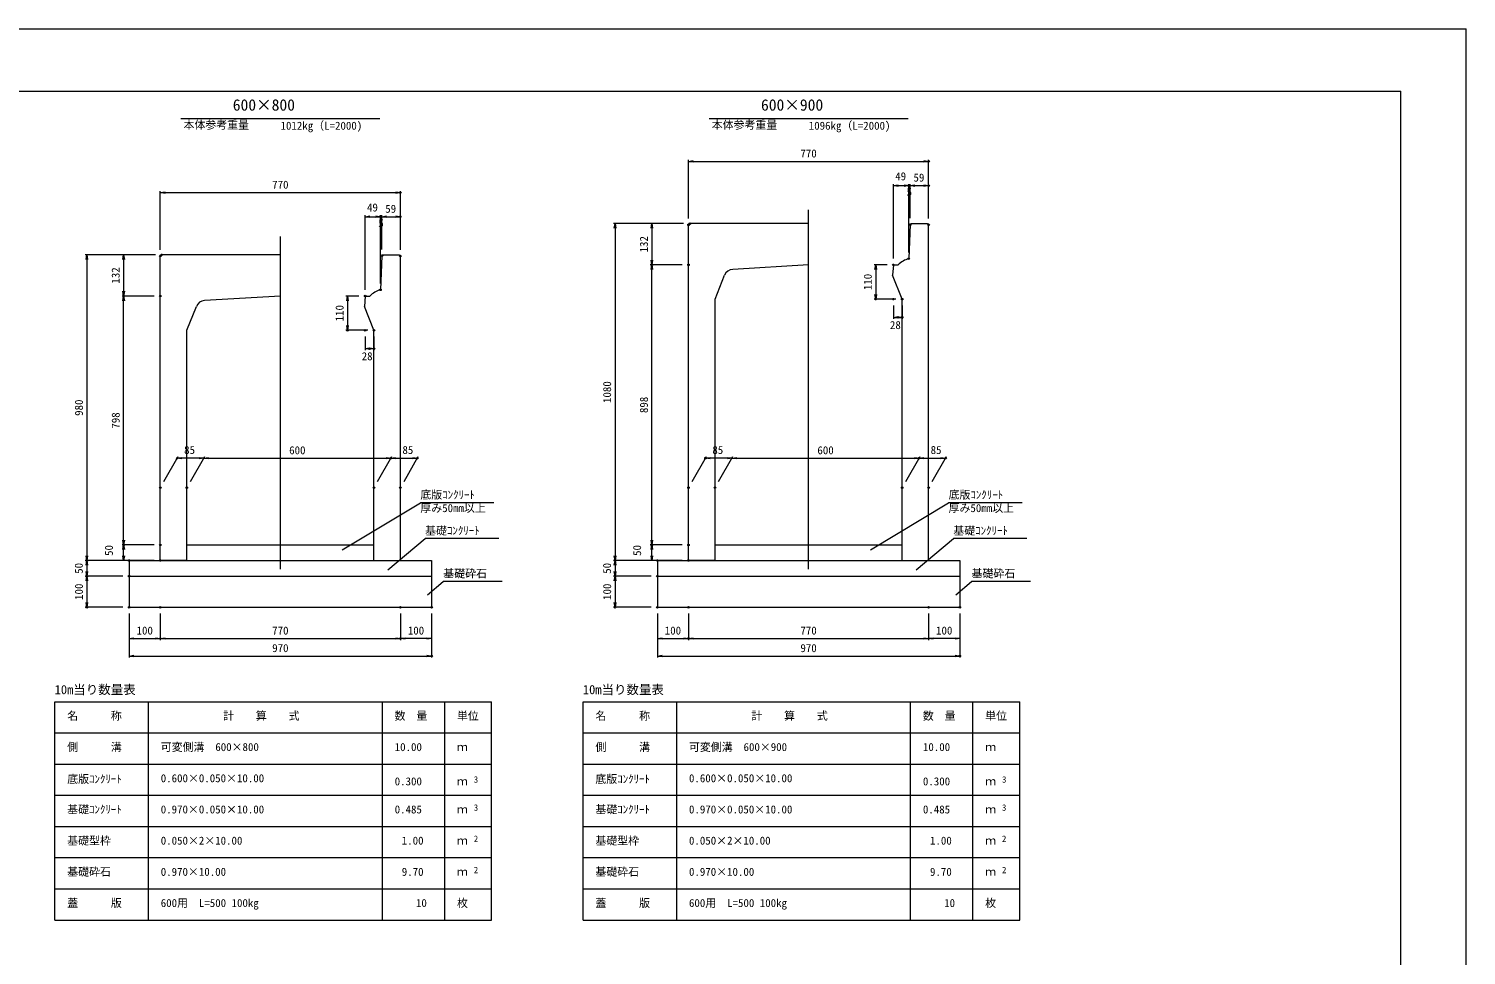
# Model space of a CAD drawing. Units: millimetres, scale not verified, with parts at other scales. Extents: x 0 to 84100, y 0 to 59400.
# Drawn here: x 37998 to 84100, y 29700 to 59400 of the extents above; entities that cross this region are included whole.
import ezdxf
from ezdxf.enums import TextEntityAlignment as Align

# ---------------------------------------------------------------- set-up
doc = ezdxf.new("R2010")
doc.units = ezdxf.units.MM
doc.header["$LTSCALE"] = 100
doc.header["$PDMODE"] = 32
doc.header["$PDSIZE"] = 50
for name, color, linetype, lineweight in [('D-STR-DIM', 7, 'Continuous', 18), ('D-STR-DIM（寸法）', 7, 'Continuous', 18), ('D-STR-HTXT（旗揚げ）', 4, 'Continuous', 18), ('D-STR-STRn（構造物）', 7, 'Continuous', 18), ('D-TTL(外枠）', 2, 'Continuous', 18), ('DEFPOINTS_2', 8, 'Continuous', 18), ('作図レイヤ', 1, 'Continuous', 18)]:
    doc.layers.add(name, color=color, linetype=linetype, lineweight=lineweight)
doc.layers.add('D-STR-TXT（文字）', color=7, linetype='Continuous')
doc.styles.add('ＭＳ ゴシック', font='')
doc.styles.get('ＭＳ ゴシック').set_extended_font_data('MS Gothic')

# ---------------------------------------------------------------- blocks, each defined once
blk = doc.blocks.new('-000-open_arrow')
at = {"color": 7, "linetype": 'Continuous', "lineweight": 9}
for p, q in [((-7.5, 1.25), (0, 0)), ((0, 0), (-7.5, -1.25))]:
    blk.add_line(p, q, dxfattribs=at)
at = {"color": 7, "linetype": 'Continuous', "lineweight": 18}
blk.add_line((0, 0), (-1, 0), dxfattribs=at)

msp = doc.modelspace()

# ---------------------------------------------------------------- linework, layer by layer
at = {"layer": 'D-STR-DIM'}
for p, q in [((41217.8, 40653), (41217.8, 39803)), ((41217.8, 40653), (41217.8, 39240.8)), ((42217.8, 40653), (42217.8, 39803)), ((42217.8, 40653), (42217.8, 39803)), ((49917.8, 40653), (49917.8, 39803)), ((49917.8, 40653), (49917.8, 39803)), ((50917.8, 40653), (50917.8, 39240.8)), ((50917.8, 40653), (50917.8, 39803)), ((58158.4, 40653), (58158.4, 39803)), ((58158.4, 40653), (58158.4, 39240.8)), ((59158.4, 40653), (59158.4, 39803)), ((59158.4, 40653), (59158.4, 39803)), ((66858.4, 40653), (66858.4, 39803)), ((66858.4, 40653), (66858.4, 39803)), ((67858.4, 40653), (67858.4, 39240.8)), ((67858.4, 40653), (67858.4, 39803)), ((41237.8, 39853), (42197.8, 39853)), ((42237.8, 39853), (49897.8, 39853)), ((50897.8, 39853), (49937.8, 39853)), ((58178.4, 39853), (59138.4, 39853)), ((59178.4, 39853), (66838.4, 39853)), ((67838.4, 39853), (66878.4, 39853)), ((41237.8, 39290.8), (50897.8, 39290.8)), ((58178.4, 39290.8), (67838.4, 39290.8))]:
    msp.add_line(p, q, dxfattribs=at)
for p in [(41217.8, 40853), (41217.8, 40853), (42217.8, 40853), (42217.8, 40853), (49917.8, 40853), (49917.8, 40853), (50917.8, 40853), (50917.8, 40853), (58158.4, 40853), (58158.4, 40853), (59158.4, 40853), (59158.4, 40853), (66858.4, 40853), (66858.4, 40853), (67858.4, 40853), (67858.4, 40853), (42217.8, 39853), (49917.8, 39853), (49917.8, 39853), (59158.4, 39853), (66858.4, 39853), (66858.4, 39853), (50917.8, 39290.8), (67858.4, 39290.8)]:
    msp.add_point(p, dxfattribs=at)
at = {"layer": 'D-STR-DIM（寸法）'}
for p, q in [((59158.4, 53313), (59158.4, 55196.8)), ((59178.4, 55146.8), (66838, 55146.8)), ((66858, 53313.4), (66858, 55196.8)), ((65728.4, 52033), (65728.4, 54422.9)), ((66218.4, 52230.6), (66218.4, 54422.9)), ((66218.4, 52230.6), (66218.4, 54422.9)), ((66266.3, 53323.5), (66266.3, 54422.9)), ((66266.3, 53323.5), (66266.3, 54422.9)), ((66858, 53313.4), (66858, 54422.9)), ((42217.8, 52313), (42217.8, 54196.8)), ((42237.8, 54146.8), (49897.4, 54146.8)), ((49917.4, 52313.4), (49917.4, 54196.8)), ((65748.4, 54372.9), (66198.4, 54372.9)), ((66198.4, 54372.9), (66178.4, 54372.9)), ((66266.3, 54372.9), (66218.4, 54372.9)), ((66286.3, 54372.9), (66306.3, 54372.9)), ((66286.3, 54372.9), (66838, 54372.9)), ((48787.8, 51033), (48787.8, 53422.9)), ((48807.8, 53372.9), (49257.8, 53372.9)), ((49257.8, 53372.9), (49237.8, 53372.9)), ((49277.8, 51230.6), (49277.8, 53422.9)), ((49277.8, 51230.6), (49277.8, 53422.9)), ((49325.7, 53372.9), (49277.8, 53372.9)), ((49325.7, 52323.5), (49325.7, 53422.9)), ((49325.7, 52323.5), (49325.7, 53422.9)), ((49345.7, 53372.9), (49365.7, 53372.9)), ((49345.7, 53372.9), (49897.4, 53372.9)), ((49917.4, 52313.4), (49917.4, 53422.9)), ((58998.4, 53153), (56751.8, 53153)), ((56801.8, 53133), (56801.8, 42373)), ((58998.4, 53153), (57931, 53153)), ((57981, 53133), (57981, 51853)), ((42057.8, 52153), (39811.2, 52153)), ((39861.2, 52133), (39861.2, 42373)), ((42057.8, 52153), (40990.4, 52153)), ((41040.4, 52133), (41040.4, 50853)), ((58958.4, 51833), (57931, 51833)), ((58958.4, 51833), (57931, 51833)), ((57981, 42873), (57981, 51813)), ((65528.4, 51833), (65111.2, 51833)), ((65161.2, 51813), (65161.2, 50753)), ((42017.8, 50833), (40990.4, 50833)), ((42017.8, 50833), (40990.4, 50833)), ((41040.4, 42873), (41040.4, 50813)), ((48587.8, 50833), (48170.6, 50833)), ((48220.6, 50813), (48220.6, 49753)), ((65808.4, 50733), (65111.2, 50733)), ((65728.4, 50533), (65728.4, 50098)), ((66008.4, 50533), (66008.4, 50098)), ((65748.4, 50148), (65988.4, 50148)), ((48867.8, 49733), (48170.6, 49733)), ((48787.8, 49533), (48787.8, 49098)), ((49067.8, 49533), (49067.8, 49098)), ((48807.8, 49148), (49047.8, 49148)), ((42333.3, 44890), (42791.3, 45683.3)), ((43183.3, 44890), (43641.3, 45683.3)), ((43183.3, 44890), (43641.3, 45683.3)), ((49183.3, 44890), (49641.3, 45683.3)), ((49183.3, 44890), (49641.3, 45683.3)), ((50033.3, 44890), (50491.3, 45683.3)), ((59273.9, 44890), (59731.9, 45683.3)), ((60123.9, 44890), (60581.9, 45683.3)), ((60123.9, 44890), (60581.9, 45683.3)), ((66123.9, 44890), (66581.9, 45683.3)), ((66123.9, 44890), (66581.9, 45683.3)), ((66973.9, 44890), (67431.9, 45683.3)), ((43592.5, 45633.3), (42782.5, 45633.3)), ((43632.5, 45633.3), (49592.5, 45633.3)), ((49632.5, 45633.3), (50442.5, 45633.3)), ((60533.1, 45633.3), (59723.1, 45633.3)), ((60573.1, 45633.3), (66533.1, 45633.3)), ((66573.1, 45633.3), (67383.1, 45633.3)), ((42017.8, 42853), (40990.4, 42853)), ((42017.8, 42853), (40990.4, 42853)), ((41040.4, 42373), (41040.4, 42833)), ((58958.4, 42853), (57931, 42853)), ((58958.4, 42853), (57931, 42853)), ((57981, 42373), (57981, 42833)), ((42017.8, 42353), (39811.2, 42353)), ((41017.8, 42353), (39811.2, 42353)), ((39861.2, 42333), (39861.2, 41873)), ((42017.8, 42353), (40990.4, 42353)), ((58958.4, 42353), (56751.8, 42353)), ((57958.4, 42353), (56751.8, 42353)), ((56801.8, 42333), (56801.8, 41873)), ((58958.4, 42353), (57931, 42353)), ((41017.8, 41853), (39811.2, 41853)), ((41017.8, 41853), (39811.2, 41853)), ((39861.2, 41833), (39861.2, 40873)), ((57958.4, 41853), (56751.8, 41853)), ((57958.4, 41853), (56751.8, 41853)), ((56801.8, 41833), (56801.8, 40873)), ((41017.8, 40853), (39811.2, 40853)), ((57958.4, 40853), (56751.8, 40853))]:
    msp.add_line(p, q, dxfattribs=at)
for p in [(66858, 55146.8), (49917.4, 54146.8), (66218.4, 54372.9), (66218.4, 54372.9), (66858, 54372.9), (49277.8, 53372.9), (49277.8, 53372.9), (49917.4, 53372.9), (59158.4, 53113), (59198.4, 53153), (59198.4, 53153), (66266.3, 53123.5), (66266.3, 53123.5), (66858, 53113.4), (66858, 53113.4), (42217.8, 52113), (42257.8, 52153), (42257.8, 52153), (49325.7, 52123.5), (49325.7, 52123.5), (49917.4, 52113.4), (49917.4, 52113.4), (57981, 51833), (57981, 51833), (59158.4, 51833), (59158.4, 51833), (65728.4, 51833), (65728.4, 51833), (66218.4, 52030.6), (66218.4, 52030.6), (41040.4, 50833), (41040.4, 50833), (42217.8, 50833), (42217.8, 50833), (48787.8, 50833), (48787.8, 50833), (49277.8, 51030.6), (49277.8, 51030.6), (65161.2, 50733), (65728.4, 50733), (66008.4, 50733), (66008.4, 50733), (66008.4, 50148), (48220.6, 49733), (48787.8, 49733), (49067.8, 49733), (49067.8, 49733), (49067.8, 49148), (42762.5, 45633.3), (49612.5, 45633.3), (50462.5, 45633.3), (59703.1, 45633.3), (66553.1, 45633.3), (67403.1, 45633.3), (42217.8, 44690), (43067.8, 44690), (43067.8, 44690), (49067.8, 44690), (49067.8, 44690), (49917.8, 44690), (59158.4, 44690), (60008.4, 44690), (60008.4, 44690), (66008.4, 44690), (66008.4, 44690), (66858.4, 44690), (41040.4, 42853), (42217.8, 42853), (42217.8, 42853), (57981, 42853), (59158.4, 42853), (59158.4, 42853), (39861.2, 42353), (41217.8, 42353), (42217.8, 42353), (42217.8, 42353), (56801.8, 42353), (58158.4, 42353), (59158.4, 42353), (59158.4, 42353), (39861.2, 41853), (41217.8, 41853), (41217.8, 41853), (56801.8, 41853), (58158.4, 41853), (58158.4, 41853), (39861.2, 40853), (41217.8, 40853), (56801.8, 40853), (58158.4, 40853)]:
    msp.add_point(p, dxfattribs=at)
at = {"layer": 'D-STR-HTXT（旗揚げ）'}
for p, q in [((42878.7, 56520), (49257, 56520)), ((59819.3, 56520), (66197.6, 56520)), ((48054.9, 42699.2), (50557.8, 44205.9)), ((52917.6, 44205.9), (50557.8, 44205.9)), ((64995.5, 42699.2), (67498.4, 44205.9)), ((69858.2, 44205.9), (67498.4, 44205.9)), ((49518.6, 42054.9), (50710.3, 43056.2)), ((53070.1, 43056.2), (50710.3, 43056.2)), ((66459.2, 42054.9), (67650.9, 43056.2)), ((70010.7, 43056.2), (67650.9, 43056.2)), ((50785.6, 41255.9), (51294, 41682.1)), ((53180.3, 41682.1), (51294, 41682.1)), ((67726.2, 41255.9), (68234.6, 41682.1)), ((70120.9, 41682.1), (68234.6, 41682.1)), ((38839, 37828.6), (52839, 37828.6)), ((38839, 30828.6), (38839, 37828.6)), ((41839, 30828.6), (41839, 37828.6)), ((49339, 30828.6), (49339, 37828.6)), ((51339, 34628.6), (51339, 37828.6)), ((51339, 30828.6), (51339, 37828.6)), ((52839, 30828.6), (52839, 37828.6)), ((55779.6, 37828.6), (69779.6, 37828.6)), ((55779.6, 30828.6), (55779.6, 37828.6)), ((58779.6, 30828.6), (58779.6, 37828.6)), ((66279.6, 30828.6), (66279.6, 37828.6)), ((68279.6, 34628.6), (68279.6, 37828.6)), ((68279.6, 30828.6), (68279.6, 37828.6)), ((69779.6, 30828.6), (69779.6, 37828.6)), ((38839, 36828.6), (52839, 36828.6)), ((55779.6, 36828.6), (69779.6, 36828.6)), ((38839, 35828.6), (52839, 35828.6)), ((55779.6, 35828.6), (69779.6, 35828.6)), ((38839, 34828.6), (52839, 34828.6)), ((55779.6, 34828.6), (69779.6, 34828.6)), ((38839, 33828.6), (52839, 33828.6)), ((55779.6, 33828.6), (69779.6, 33828.6)), ((38839, 32828.6), (52839, 32828.6)), ((55779.6, 32828.6), (69779.6, 32828.6)), ((38839, 31828.6), (52839, 31828.6)), ((55779.6, 31828.6), (69779.6, 31828.6)), ((38839, 30828.6), (52839, 30828.6)), ((55779.6, 30828.6), (69779.6, 30828.6))]:
    msp.add_line(p, q, dxfattribs=at)
at = {"layer": 'D-STR-STRn（構造物）'}
for p, q in [((63008.4, 42080), (63008.4, 53600)), ((46067.8, 42080), (46067.8, 52740)), ((43067.8, 42853), (49067.8, 42853)), ((60008.4, 42853), (66008.4, 42853)), ((41217.8, 42353), (50917.8, 42353)), ((41217.8, 42353), (41217.8, 40853)), ((50917.8, 42353), (50917.8, 40853)), ((58158.4, 42353), (67858.4, 42353)), ((58158.4, 42353), (58158.4, 40853)), ((67858.4, 42353), (67858.4, 40853)), ((41217.8, 41853), (50917.8, 41853)), ((58158.4, 41853), (67858.4, 41853)), ((41217.8, 40853), (50917.8, 40853)), ((58158.4, 40853), (67858.4, 40853))]:
    msp.add_line(p, q, dxfattribs=at)
at = {"layer": 'D-TTL(外枠）'}
for p in [(2500, 57400), (82000, 2000)]:
    msp.add_line(p, (82000, 57400), dxfattribs=at)
at = {"layer": 'DEFPOINTS_2'}
for p in [(0, 59400), (84100, 0)]:
    msp.add_line(p, (84100, 59400), dxfattribs=at)
at = {"layer": '作図レイヤ'}
for p, q in [((59198.4, 53153), (59158.4, 53113)), ((59158.4, 42353), (59158.4, 53113)), ((63008.4, 53153), (59198.4, 53153)), ((66267.1, 53123.1), (66218.4, 52030.6)), ((66298.4, 53153), (66267.1, 53123.1)), ((66298.4, 53153), (66818.4, 53153)), ((66818.4, 53153), (66858.4, 53113)), ((66858.4, 42353), (66858.4, 53113)), ((66858.4, 42353), (66858.4, 53113)), ((42257.8, 52153), (42217.8, 52113)), ((42217.8, 42353), (42217.8, 52113)), ((46067.8, 52153), (42257.8, 52153)), ((49326.5, 52123.1), (49277.8, 51030.6)), ((49357.8, 52153), (49326.5, 52123.1)), ((49357.8, 52153), (49877.8, 52153)), ((49877.8, 52153), (49917.8, 52113)), ((49917.8, 42353), (49917.8, 52113)), ((49917.8, 42353), (49917.8, 52113)), ((63008.4, 51833), (60575.4, 51687.1)), ((65728.4, 51833), (65702, 51499)), ((65728.4, 51833), (65878.4, 51833)), ((60008.4, 50733), (60314.8, 51499)), ((66008.4, 50733), (65702, 51499)), ((46067.8, 50833), (43634.8, 50687.1)), ((48787.8, 50833), (48761.4, 50499)), ((48787.8, 50833), (48937.8, 50833)), ((60008.4, 42353), (60008.4, 50733)), ((66008.4, 42353), (66008.4, 50733)), ((43067.8, 49733), (43374.2, 50499)), ((49067.8, 49733), (48761.4, 50499)), ((43067.8, 42353), (43067.8, 49733)), ((49067.8, 42353), (49067.8, 49733)), ((43067.8, 42353), (42217.8, 42353)), ((49067.8, 42353), (49917.8, 42353)), ((60008.4, 42353), (59158.4, 42353)), ((66008.4, 42353), (66858.4, 42353))]:
    msp.add_line(p, q, dxfattribs=at)
for centre, radius, start, end in [((60593.4, 51387.6), 300, 93.43363, 158.19859), ((66438, 51261.3), 800, 105.93286, 134.38777), ((49497.4, 50261.3), 800, 105.93286, 134.38777), ((43652.8, 50387.6), 300, 93.43363, 158.19859)]:
    msp.add_arc(centre, radius, start, end, dxfattribs=at)

# ---------------------------------------------------------------- block references
at = {"layer": 'D-STR-DIM', "xscale": 20, "yscale": 20, "rotation": 180}
for p in [(41217.8, 39853), (42217.8, 39853), (49917.8, 39853), (58158.4, 39853), (59158.4, 39853), (66858.4, 39853), (41217.8, 39290.8), (58158.4, 39290.8)]:
    msp.add_blockref('-000-open_arrow', p, dxfattribs=at)
at = {"layer": 'D-STR-DIM', "xscale": 20, "yscale": 20}
for p in [(42217.8, 39853), (49917.8, 39853), (50917.8, 39853), (59158.4, 39853), (66858.4, 39853), (67858.4, 39853), (50917.8, 39290.8), (67858.4, 39290.8)]:
    msp.add_blockref('-000-open_arrow', p, dxfattribs=at)
at = {"layer": 'D-STR-DIM（寸法）', "xscale": 20, "yscale": 20}
for p, rotation in [((59158.4, 55146.8), 180), ((42217.8, 54146.8), 180), ((65728.4, 54372.9), 180), ((66266.3, 54372.9), 180), ((66266.3, 54372.9), 180), ((48787.8, 53372.9), 180), ((49325.7, 53372.9), 180), ((49325.7, 53372.9), 180), ((56801.8, 53153), 90), ((57981, 53153), 90), ((39861.2, 52153), 90), ((41040.4, 52153), 90), ((57981, 51833), 270), ((57981, 51833), 90), ((65161.2, 51833), 90), ((41040.4, 50833), 270), ((41040.4, 50833), 90), ((48220.6, 50833), 90), ((65161.2, 50733), 270), ((48220.6, 49733), 270), ((65728.4, 50148), 180), ((48787.8, 49148), 180), ((42762.5, 45633.3), 180), ((43612.5, 45633.3), 180), ((49612.5, 45633.3), 180), ((59703.1, 45633.3), 180), ((60553.1, 45633.3), 180), ((66553.1, 45633.3), 180), ((41040.4, 42853), 270), ((57981, 42853), 270), ((39861.2, 42353), 270), ((41040.4, 42853), 90), ((41040.4, 42353), 270), ((56801.8, 42353), 270), ((57981, 42853), 90), ((57981, 42353), 270), ((39861.2, 42353), 90), ((39861.2, 41853), 270), ((56801.8, 42353), 90), ((56801.8, 41853), 270), ((39861.2, 41853), 90), ((56801.8, 41853), 90), ((39861.2, 40853), 270), ((56801.8, 40853), 270)]:
    msp.add_blockref('-000-open_arrow', p, dxfattribs=dict(at, rotation=rotation))
for p in [(66858, 55146.8), (49917.4, 54146.8), (66218.4, 54372.9), (66218.4, 54372.9), (66858, 54372.9), (49277.8, 53372.9), (49277.8, 53372.9), (49917.4, 53372.9), (66008.4, 50148), (49067.8, 49148), (43612.5, 45633.3), (49612.5, 45633.3), (50462.5, 45633.3), (60553.1, 45633.3), (66553.1, 45633.3), (67403.1, 45633.3)]:
    msp.add_blockref('-000-open_arrow', p, dxfattribs=at)

# ---------------------------------------------------------------- texts
at = {"layer": 'D-STR-DIM', "style": 'ＭＳ ゴシック'}
for s, p in [('100', (41455.3, 39903)), ('770', (45805.3, 39903)), ('100', (50155.3, 39903)), ('100', (58395.9, 39903)), ('770', (62745.9, 39903)), ('100', (67095.9, 39903)), ('970', (45805.3, 39340.8)), ('970', (62745.9, 39340.8))]:
    msp.add_text(s, height=256.6, dxfattribs=at).set_placement(p, align=Align.BOTTOM_LEFT)
at = {"layer": 'D-STR-DIM（寸法）', "style": 'ＭＳ ゴシック'}
for s, p in [('770', (62745.7, 55196.8)), ('770', (45805.1, 54196.8)), ('49', (65786.8, 54465)), ('59', (66372.1, 54424.1)), ('5', (66150.5, 53964.7)), ('49', (48846.2, 53465)), ('59', (49431.5, 53424.1)), ('5', (49209.9, 52964.7)), ('28', (65616.6, 49696.6)), ('28', (48676, 48696.6)), ('85', (42980.8, 45691.6)), ('600', (46350, 45683.3)), ('85', (49981.5, 45691.8)), ('85', (59921.4, 45691.6)), ('600', (63290.6, 45683.3)), ('85', (66922.1, 45691.8))]:
    msp.add_text(s, height=256.6, dxfattribs=at).set_placement(p, align=Align.BOTTOM_LEFT)
for s, p in [('132', (57931, 52230.5)), ('132', (40990.4, 51230.5)), ('110', (65111.2, 51020.5)), ('110', (48170.6, 50020.5)), ('1080', (56751.8, 47403)), ('980', (39811.2, 46990.5)), ('898', (57931, 47080.5)), ('798', (40990.4, 46580.5)), ('50', (40772.9, 42501.3)), ('50', (57713.5, 42501.3)), ('50', (39807.1, 41928)), ('50', (56747.7, 41928)), ('100', (39811.2, 41090.5)), ('100', (56751.8, 41090.5))]:
    msp.add_text(s, height=256.6, rotation=90, dxfattribs=at).set_placement(p, align=Align.BOTTOM_LEFT)
at = {"layer": 'D-STR-TXT（文字）', "style": 'ＭＳ ゴシック'}
for s, height, p in [('600×800', 366.6, (44541.3, 56664.9)), ('600×900', 366.6, (61481.9, 56664.9)), ('本体参考重量', 256.6, (42961.7, 56113.3)), ('1012kg（L=2000)', 256.6, (46073.7, 56087)), ('本体参考重量', 256.6, (59902.3, 56113.3)), ('1096kg（L=2000)', 256.6, (63014.3, 56087)), ('底版ｺﾝｸﾘｰﾄ', 256.6, (50557.8, 44255.9)), ('底版ｺﾝｸﾘｰﾄ', 256.6, (67498.4, 44255.9)), ('厚み50mm以上', 256.6, (50557.8, 43828.7)), ('厚み50mm以上', 256.6, (67498.4, 43828.7)), ('基礎ｺﾝｸﾘｰﾄ', 256.6, (50710.3, 43106.2)), ('基礎ｺﾝｸﾘｰﾄ', 256.6, (67650.9, 43106.2)), ('基礎砕石', 256.6, (51294, 41732.1)), ('基礎砕石', 256.6, (68234.6, 41732.1)), ('10m当り数量表', 293.3, (38828.1, 37981.1)), ('10m当り数量表', 293.3, (55768.7, 37981.1)), ('名\u3000\u3000\u3000称', 256.6, (39231.3, 37168.9)), ('計\u3000\u3000算\u3000\u3000式', 256.6, (44232.1, 37168.9)), ('数\u3000量', 256.6, (49731.3, 37168.9)), ('単位', 256.6, (51731.3, 37168.9)), ('名\u3000\u3000\u3000称', 256.6, (56171.9, 37168.9)), ('計\u3000\u3000算\u3000\u3000式', 256.6, (61172.7, 37168.9)), ('数\u3000量', 256.6, (66671.9, 37168.9)), ('単位', 256.6, (68671.9, 37168.9)), ('側\u3000\u3000\u3000溝', 256.6, (39231.3, 36168.9)), ('可変側溝\u3000600×800', 256.6, (42231.3, 36168.9)), ('10.00', 256.6, (49734, 36168.9)), ('ｍ', 256.6, (51731.3, 36168.9)), ('側\u3000\u3000\u3000溝', 256.6, (56171.9, 36168.9)), ('可変側溝\u3000600×900', 256.6, (59171.9, 36168.9)), ('10.00', 256.6, (66674.6, 36168.9)), ('ｍ', 256.6, (68671.9, 36168.9)), ('底版ｺﾝｸﾘｰﾄ', 256.6, (39231.3, 35142.4)), ('0.600×0.050×10.00', 256.6, (42231.3, 35168.9)), ('底版ｺﾝｸﾘｰﾄ', 256.6, (56171.9, 35142.4)), ('0.600×0.050×10.00', 256.6, (59171.9, 35168.9)), ('0.300', 256.6, (49734, 35068.9)), ('ｍ', 256.6, (51731.3, 35068.9)), ('3', 205.3, (52271.5, 35169.3)), ('0.300', 256.6, (66674.6, 35068.9)), ('ｍ', 256.6, (68671.9, 35068.9)), ('3', 205.3, (69212.1, 35169.3)), ('基礎ｺﾝｸﾘｰﾄ', 256.6, (39231.3, 34168.9)), ('0.970×0.050×10.00', 256.6, (42231.3, 34168.9)), ('0.485', 256.6, (49734, 34168.9)), ('ｍ', 256.6, (51731.3, 34168.9)), ('3', 205.3, (52271.5, 34269.3)), ('基礎ｺﾝｸﾘｰﾄ', 256.6, (56171.9, 34168.9)), ('0.970×0.050×10.00', 256.6, (59171.9, 34168.9)), ('0.485', 256.6, (66674.6, 34168.9)), ('ｍ', 256.6, (68671.9, 34168.9)), ('3', 205.3, (69212.1, 34269.3)), ('基礎型枠', 256.6, (39231.3, 33168.9)), ('0.050×2×10.00', 256.6, (42231.3, 33168.9)), ('1.00', 256.6, (49961.4, 33168.9)), ('ｍ', 256.6, (51731.3, 33168.9)), ('2', 205.3, (52271.5, 33269.3)), ('基礎型枠', 256.6, (56171.9, 33168.9)), ('0.050×2×10.00', 256.6, (59171.9, 33168.9)), ('1.00', 256.6, (66902, 33168.9)), ('ｍ', 256.6, (68671.9, 33168.9)), ('2', 205.3, (69212.1, 33269.3)), ('基礎砕石', 256.6, (39231.3, 32168.9)), ('0.970×10.00', 256.6, (42231.3, 32168.9)), ('9.70', 256.6, (49961.4, 32168.9)), ('ｍ', 256.6, (51731.3, 32168.9)), ('2', 205.3, (52271.5, 32269.3)), ('基礎砕石', 256.6, (56171.9, 32168.9)), ('0.970×10.00', 256.6, (59171.9, 32168.9)), ('9.70', 256.6, (66902, 32168.9)), ('ｍ', 256.6, (68671.9, 32168.9)), ('2', 205.3, (69212.1, 32269.3)), ('蓋\u3000\u3000\u3000版', 256.6, (39231.3, 31168.9)), ('600用\u3000L=500 100kg', 256.6, (42231.3, 31168.9)), ('10', 256.6, (50416.2, 31168.9)), ('枚', 256.6, (51731.3, 31168.9)), ('蓋\u3000\u3000\u3000版', 256.6, (56171.9, 31168.9)), ('600用\u3000L=500 100kg', 256.6, (59171.9, 31168.9)), ('10', 256.6, (67356.8, 31168.9)), ('枚', 256.6, (68671.9, 31168.9))]:
    msp.add_text(s, height=height, dxfattribs=at).set_placement(p, align=Align.BOTTOM_LEFT)

doc.saveas('drawing.dxf')
